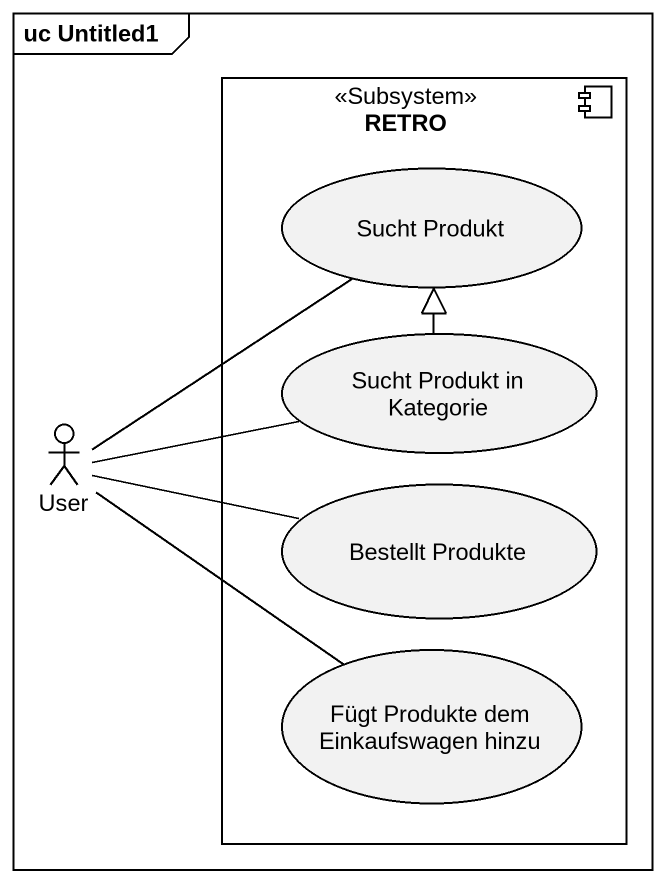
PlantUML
@startuml
mainframe uc Untitled1
component RETRO <<Subsystem>> {
  usecase "Sucht Produkt" as Sucht_Produkt
  usecase "Sucht Produkt in Kategorie" as Sucht_Produkt_in_Kategorie
  usecase "Bestellt Produkte" as Bestellt_Produkte
  usecase "Fügt Produkte dem Einkaufswagen hinzu" as Fügt_Produkte_dem
}
actor User
Sucht_Produkt_in_Kategorie -up-|> Sucht_Produkt
User -up- Sucht_Produkt
User -right- Sucht_Produkt_in_Kategorie
User -right- Bestellt_Produkte
User -- Fügt_Produkte_dem
@enduml
